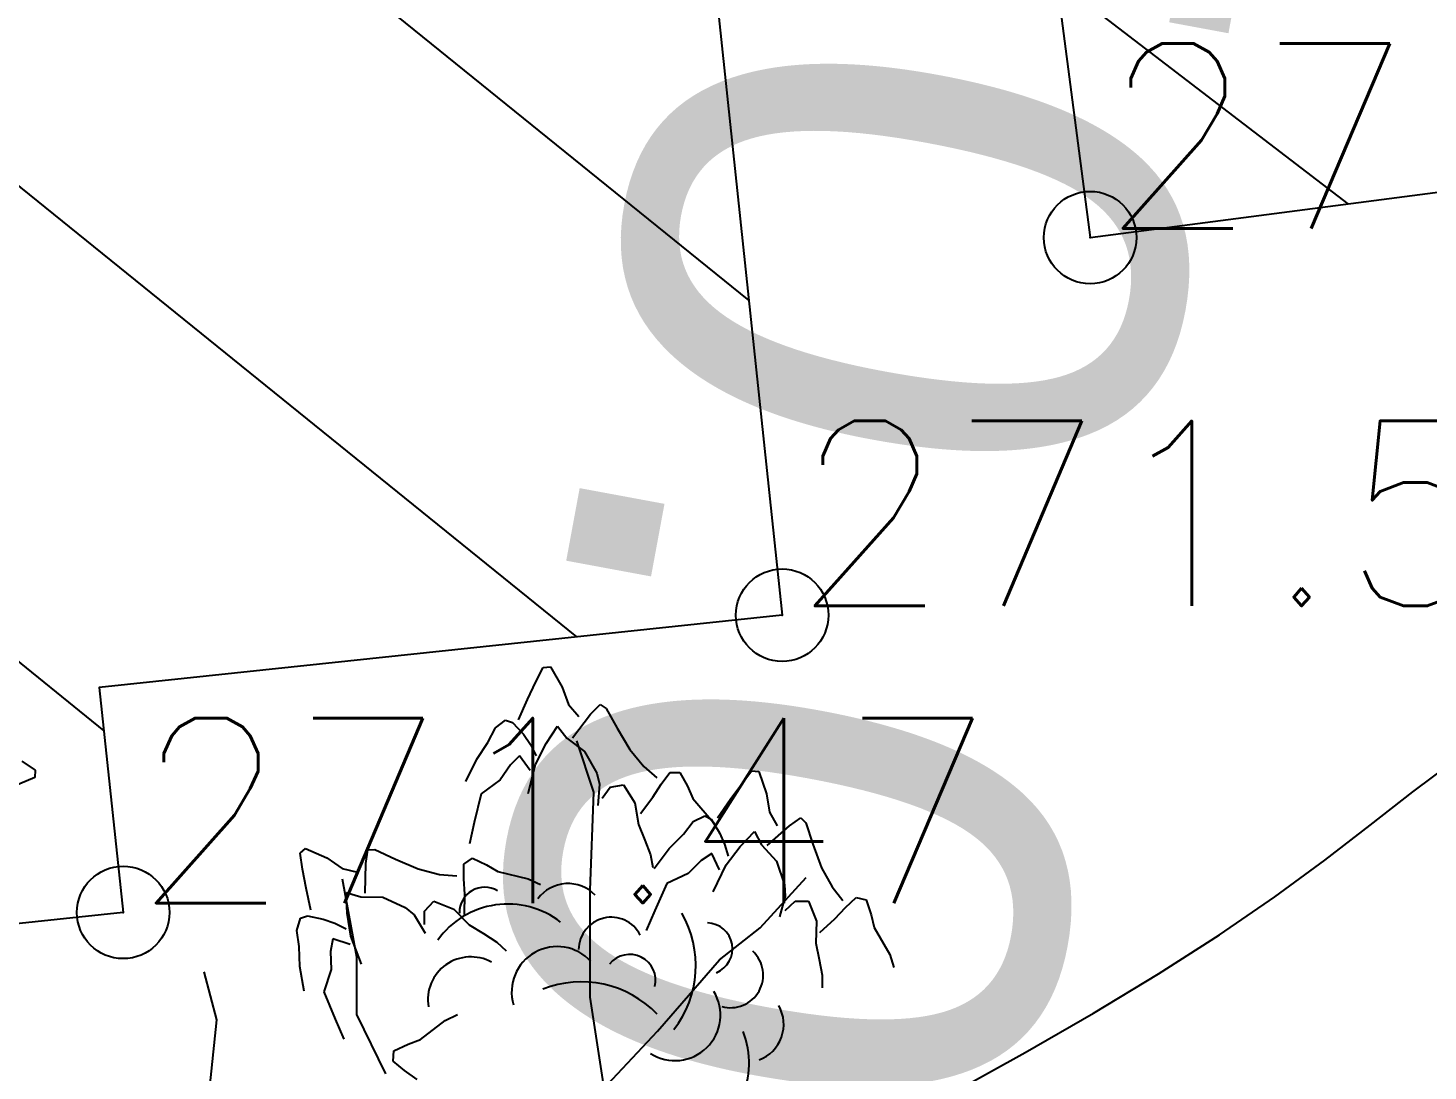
# Model space of a CAD drawing. Header units: millimetres. Extents: x 524954 to 526204, y 9523489 to 9524010.
# Drawn here: x 525508.67 to 525516.23, y 9523571.91 to 9523577.54 of the extents above; entities that cross this region are included whole.
import ezdxf
from ezdxf import colors
from ezdxf.entities.mleader import LeaderData, LeaderLine
from ezdxf.enums import TextEntityAlignment as Align
from ezdxf.math import Vec2, Vec3

# ---------------------------------------------------------------- set-up
doc = ezdxf.new("R2010")
doc.units = ezdxf.units.MM
doc.header["$PDMODE"] = 32
doc.header["$PDSIZE"] = 0.5
doc.linetypes.add('ACAD_ISO12W100', pattern=[21, 12, -3, 0, -3, 0, -3])
for name, color, linetype in [('Arbre', 34, 'ACAD_ISO12W100'), ('Bati', 6, 'Continuous'), ('Bati_H', 1, 'Continuous'), ('CN_01_00', 3, 'Continuous'), ('ETQ IMPAIR', 7, 'Continuous'), ('Route - Route de la corniche de Brazzaville - Textes - Tabulations', 1, 'Continuous'), ('TopoAlt', 3, 'Continuous'), ('TOPOJIS', 7, 'Continuous')]:
    doc.layers.add(name, color=color, linetype=linetype)
doc.styles.add('Affichages route', font='arial.ttf', dxfattribs={"height": 0.5})
doc.styles.add('Simplex 1.0', font='Simplex.shx', dxfattribs={"width": 0.99, "height": 1})
doc.styles.get("Standard").update_dxf_attribs({"font": 'arial.ttf'})

# ---------------------------------------------------------------- blocks, each defined once
blk = doc.blocks.new('TCPOINT M')
at = {"color": 0}
blk.add_point((0, 0), dxfattribs=at)
at = {"layer": 'TopoAlt', "style": 'Simplex 1.0', "width": 0.99}
blk.add_attdef('ALT', (0.15, 0.15), '', height=1, dxfattribs=at)
blk = doc.blocks.new('v088')
at = {"color": 3, "linetype": 'Continuous'}
for p, q in [((-0.0239, 12.3184), (0.0161, 12.3965)), ((0.0161, 12.3965), (0.0546, 12.3999)), ((0.0546, 12.3999), (0.1184, 12.2906)), ((-0.0686, 12.2238), (-0.0239, 12.3184)), ((0.1184, 12.2906), (0.1522, 12.1952)), ((-0.1179, 12.1126), (-0.0686, 12.2238)), ((0.1522, 12.1952), (0.2074, 12.1313)), ((0.2717, 12.1435), (0.3242, 12.1966)), ((0.3242, 12.1966), (0.3557, 12.1751)), ((-0.2428, 12.0693), (-0.1881, 12.111)), ((-0.1881, 12.111), (-0.1505, 12.0986)), ((0.1746, 12.0155), (0.2717, 12.1435)), ((0.3557, 12.1751), (0.415, 12.0689)), ((-0.2828, 11.9912), (-0.2428, 12.0693)), ((-0.1505, 12.0986), (-0.0915, 12.0354)), ((-0.0915, 12.0354), (-0.0536, 11.98)), ((0.0317, 11.9844), (0.0922, 12.0781)), ((0.0922, 12.0781), (0.1437, 12.0135)), ((0.415, 12.0689), (0.4841, 11.9528)), ((-0.344, 11.9013), (-0.2828, 11.9912)), ((-0.0536, 11.98), (-0.0225, 11.9193)), ((-0.0252, 11.8718), (0.0317, 11.9844)), ((0.1437, 12.0135), (0.2395, 11.9416)), ((-0.4033, 11.7804), (-0.344, 11.9013)), ((-0.1123, 11.9179), (-0.1618, 11.8694)), ((-0.0542, 11.8389), (-0.1123, 11.9179)), ((0.2395, 11.9416), (0.3048, 11.8248)), ((0.4841, 11.9528), (0.5601, 11.8616)), ((-0.1618, 11.8694), (-0.2169, 11.7884)), ((-0.066, 11.7153), (-0.0252, 11.8718)), ((0.3048, 11.8248), (0.32, 11.7651)), ((0.5601, 11.8616), (0.6304, 11.8005)), ((0.6527, 11.7656), (0.6994, 11.8293)), ((0.6994, 11.8293), (0.7544, 11.828)), ((0.7544, 11.828), (0.796, 11.7537)), ((1.0886, 11.7676), (1.1424, 11.8368)), ((1.1424, 11.8368), (1.1809, 11.833)), ((1.1809, 11.833), (1.2232, 11.7138)), ((-0.2169, 11.7884), (-0.3202, 11.714)), ((0.32, 11.7651), (0.3106, 11.6498)), ((0.3344, 11.6895), (0.378, 11.7487)), ((0.378, 11.7487), (0.4498, 11.7623)), ((0.4498, 11.7623), (0.5114, 11.6644)), ((0.6075, 11.6944), (0.6527, 11.7656)), ((0.796, 11.7537), (0.824, 11.6885)), ((1.027, 11.683), (1.0886, 11.7676)), ((-0.3202, 11.714), (-0.3572, 11.5582)), ((0.5114, 11.6644), (0.5299, 11.5465)), ((0.5418, 11.6075), (0.6075, 11.6944)), ((0.824, 11.6885), (0.9344, 11.5607)), ((0.9578, 11.583), (1.027, 11.683)), ((1.2232, 11.7138), (1.2386, 11.6137)), ((0.827, 11.5637), (0.8886, 11.5945)), ((0.8886, 11.5945), (0.9232, 11.5753)), ((1.2386, 11.6137), (1.2809, 11.5407)), ((1.3463, 11.5407), (1.4079, 11.583)), ((1.4079, 11.583), (1.4348, 11.556)), ((-0.3572, 11.5582), (-0.3824, 11.4437)), ((0.5299, 11.5465), (0.5653, 11.4632)), ((0.7732, 11.4945), (0.827, 11.5637)), ((0.9232, 11.5753), (0.9693, 11.5022)), ((0.9344, 11.5607), (0.97, 11.497)), ((1.0809, 11.4291), (1.1578, 11.5099)), ((1.1578, 11.5099), (1.1963, 11.4368)), ((1.2271, 11.433), (1.3463, 11.5407)), ((1.4348, 11.556), (1.4733, 11.4406)), ((0.5653, 11.4632), (0.5962, 11.3829)), ((0.6962, 11.4176), (0.7732, 11.4945)), ((0.9693, 11.5022), (0.9963, 11.4406)), ((0.9963, 11.4406), (1.0155, 11.3753)), ((1.004, 11.3291), (1.0809, 11.4291)), ((1.1963, 11.4368), (1.2771, 11.3483)), ((1.4733, 11.4406), (1.5194, 11.3137)), ((-1.2987, 11.3921), (-1.2695, 11.4174)), ((-1.2853, 11.3054), (-1.2987, 11.3921)), ((-1.2695, 11.4174), (-1.1537, 11.3664)), ((-1.1537, 11.3664), (-1.0704, 11.3089)), ((-0.9434, 11.3371), (-0.9319, 11.4109)), ((-0.9319, 11.4109), (-0.8938, 11.412)), ((-0.8938, 11.412), (-0.7835, 11.3608)), ((-0.7835, 11.3608), (-0.6595, 11.3072)), ((-0.4126, 11.3334), (-0.3673, 11.3647)), ((-0.3673, 11.3647), (-0.2901, 11.3288)), ((0.5962, 11.3829), (0.6091, 11.3149)), ((0.6155, 11.3099), (0.6962, 11.4176)), ((0.8693, 11.3522), (0.8001, 11.2829)), ((0.927, 11.3906), (0.8693, 11.3522)), ((0.9693, 11.3022), (0.927, 11.3906)), ((-1.266, 11.2026), (-1.2853, 11.3054)), ((-1.0704, 11.3089), (-0.9882, 11.2895)), ((-0.9469, 11.1764), (-0.9434, 11.3371)), ((-0.6595, 11.3072), (-0.5444, 11.2779)), ((-0.5444, 11.2779), (-0.4516, 11.2697)), ((-0.4131, 11.2545), (-0.4126, 11.3334)), ((-0.2901, 11.3288), (-0.2291, 11.2925)), ((-0.2291, 11.2925), (-0.0648, 11.2537)), ((0.8001, 11.2829), (0.6847, 11.2291)), ((0.9347, 11.1829), (1.004, 11.3291)), ((1.2771, 11.3483), (1.3194, 11.2214)), ((1.5194, 11.3137), (1.5771, 11.2099)), ((-1.2408, 11.0836), (-1.266, 11.2026)), ((-0.4079, 11.1703), (-0.4131, 11.2545)), ((-0.0648, 11.2537), (0.0014, 11.223)), ((0.6847, 11.2291), (0.6193, 11.0829)), ((1.3194, 11.2214), (1.3232, 11.1598)), ((1.5771, 11.2099), (1.6348, 11.1368)), ((-1.0503, 11.1789), (-0.9708, 11.1567)), ((-1.0444, 11.0675), (-1.0503, 11.1789)), ((-0.9708, 11.1567), (-0.851, 11.1547)), ((-0.851, 11.1547), (-0.7296, 11.0984)), ((-0.6257, 11.0796), (-0.5755, 11.1328)), ((-0.5755, 11.1328), (-0.4682, 11.0896)), ((-0.4102, 11.0614), (-0.4079, 11.1703)), ((1.3232, 11.1598), (1.2925, 11.0483)), ((1.3232, 11.0829), (1.3771, 11.1329)), ((1.3771, 11.1329), (1.4502, 11.1329)), ((1.4502, 11.1329), (1.4925, 11.0252)), ((1.6502, 11.0983), (1.7079, 11.1522)), ((1.7079, 11.1522), (1.7617, 11.1406)), ((1.7617, 11.1406), (1.7887, 11.0598)), ((-1.2967, 11.0411), (-1.2589, 11.0531)), ((-1.2589, 11.0531), (-1.1741, 11.0365)), ((-1.0245, 10.9429), (-1.0444, 11.0675)), ((-0.7296, 11.0984), (-0.6822, 11.0589)), ((-0.6822, 11.0589), (-0.6222, 10.96)), ((-0.6263, 11.0061), (-0.6257, 11.0796)), ((-0.4682, 11.0896), (-0.3841, 11.005)), ((0.6193, 11.0829), (0.5731, 10.9752)), ((1.5925, 11.0368), (1.6502, 11.0983)), ((1.7887, 11.0598), (1.8041, 10.9906)), ((-1.3166, 10.9752), (-1.2967, 11.0411)), ((-1.3032, 10.8885), (-1.3166, 10.9752)), ((-1.1741, 11.0365), (-1.1109, 11.0139)), ((-1.1109, 11.0139), (-1.0501, 10.983)), ((-0.3841, 11.005), (-0.3065, 10.9583)), ((1.4925, 11.0252), (1.4886, 10.906)), ((1.5117, 10.9637), (1.5925, 11.0368)), ((1.8041, 10.9906), (1.8887, 10.8444)), ((-1.122, 10.9292), (-1.1336, 10.8608)), ((-1.0286, 10.8992), (-1.122, 10.9292)), ((-0.9657, 10.7922), (-1.0245, 10.9429)), ((-0.3065, 10.9583), (-0.2344, 10.9114)), ((-0.2344, 10.9114), (-0.1841, 10.8638)), ((1.4886, 10.906), (1.5079, 10.8175)), ((-1.3, 10.7798), (-1.3032, 10.8885)), ((-1.1336, 10.8608), (-1.1308, 10.7629)), ((1.8887, 10.8444), (1.9118, 10.7752)), ((-1.2771, 10.6471), (-1.3, 10.7798)), ((-1.1308, 10.7629), (-1.1708, 10.642)), ((1.5079, 10.8175), (1.5233, 10.7329)), ((1.5233, 10.7329), (1.5233, 10.6636)), ((-1.1708, 10.642), (-1.1094, 10.4942)), ((-0.514, 10.4875), (-0.4484, 10.5194)), ((-1.1094, 10.4942), (-1.0628, 10.3867)), ((-0.648, 10.3846), (-0.514, 10.4875)), ((-0.7146, 10.3603), (-0.648, 10.3846)), ((-0.7957, 10.2682), (-0.7912, 10.3231)), ((-0.7912, 10.3231), (-0.7146, 10.3603)), ((-0.7348, 10.218), (-0.7957, 10.2682)), ((-0.6662, 10.1688), (-0.7348, 10.218)), ((2.8931, 8.5838), (2.9656, 8.5345)), ((2.9641, 8.4958), (2.8478, 8.4461)), ((2.9656, 8.5345), (2.9641, 8.4958))]:
    blk.add_line(p, q, dxfattribs=at)
at = {"linetype": 'Continuous'}
for p, q in [((0.2897, 11.7219), (0.1969, 11.9998)), ((0.2697, 11.1929), (0.2897, 11.7219)), ((-0.9914, 10.8307), (-1.0686, 11.252)), ((1.1882, 10.9882), (1.4374, 11.2608)), ((0.2693, 10.6145), (0.2697, 11.1929)), ((0.9679, 10.8157), (1.1882, 10.9882)), ((-0.9911, 10.5198), (-0.9914, 10.8307)), ((-1.7492, 10.4915), (-1.8168, 10.7513)), ((0.6339, 10.4293), (0.9679, 10.8157)), ((0.3448, 10.1217), (0.2693, 10.6145)), ((-0.8352, 10.1996), (-0.9911, 10.5198)), ((-1.8059, 9.9306), (-1.7492, 10.4915)), ((0.3358, 10.1122), (0.6339, 10.4293))]:
    blk.add_line(p, q, dxfattribs=at)
at = {"color": 3, "linetype": 'Continuous'}
for centre, major_axis, start_param, end_param in [((-0.3005, 11.0717), (0.0964, 0.0964), 0.254619, 2.377018), ((0.1501, 11.0237), (0.1445, 0.1445), 6.263619, 7.998733), ((-0.1756, 10.6509), (0.3298, 0.3298), 0.12682, 1.733702), ((0.3829, 10.8698), (-0.1246, 0.1246), 4.396235, 7.060094), ((0.2754, 10.7857), (0.3995, 0.3995), 4.836335, 6.022049), ((0.8987, 10.8757), (0.099, 0.099), 4.31771, 7.031286), ((0.0911, 10.6412), (0.1741, 0.1741), 6.236163, 8.918901), ((-0.3757, 10.5998), (0.1641, 0.1641), 0.282297, 2.520721), ((0.4834, 10.7051), (-0.099, 0.099), 3.680741, 6.394318), ((1.0287, 10.7332), (-0.1246, 0.1246), 2.081137, 4.744996), ((0.2226, 10.1318), (-0.3995, 0.3995), 4.689978, 5.875693), ((0.7276, 10.5169), (-0.1741, 0.1741), 1.793126, 4.475865), ((1.1114, 10.4666), (-0.1445, 0.1445), 2.713295, 4.448408), ((0.6623, 10.2582), (-0.3298, 0.3298), 2.69514, 4.302022)]:
    blk.add_ellipse(centre, major_axis=major_axis, ratio=1, start_param=start_param, end_param=end_param, dxfattribs=at)

msp = doc.modelspace()

# ---------------------------------------------------------------- hatches: boundary and pattern name
at = {"layer": 'Bati_H'}
h = msp.add_hatch(dxfattribs=at)
h.set_pattern_fill('_U', color=256, scale=2, angle=142.44123, style=0, pattern_type=0)
h.set_pattern_definition([(142.441232171, (0, 0), (-1.2191496898, -1.58545704258), [])])
h.paths.add_polyline_path([(525521.2202, 9523582.7037), (525520.5993, 9523587.458), (525516.8602, 9523587.0394), (525517.3392, 9523583.3717), (525513.5627, 9523582.8785), (525514.4069, 9523576.4108), (525521.8659, 9523577.385), (525521.1721, 9523582.6974)])
h = msp.add_hatch(dxfattribs=at)
h.set_pattern_fill('_U', color=256, scale=2, angle=-38.94652, style=0, pattern_type=0)
h.set_pattern_definition([(321.053478824, (0, 0), (1.25718948663, 1.5554660378), [])])
h.paths.add_polyline_path([(525512.3454, 9523578.1121), (525512.7423, 9523574.3699), (525509.0512, 9523573.9785), (525509.1805, 9523572.7632), (525505.0839, 9523572.3288), (525504.1421, 9523581.5459), (525508.2878, 9523581.9856), (525508.1665, 9523583.1292), (525511.8224, 9523583.5169), (525512.3802, 9523578.1158)])

# ---------------------------------------------------------------- linework, layer by layer
at = {"layer": 'Bati', "flags": 128}
for points in [[(525521.2202, 9523582.7037), (525520.5993, 9523587.458), (525516.8602, 9523587.0394), (525517.3392, 9523583.3717), (525513.5627, 9523582.8785), (525514.4069, 9523576.4108), (525521.8659, 9523577.385), (525521.1721, 9523582.6974)], [(525512.3454, 9523578.1121), (525512.7423, 9523574.3699), (525509.0512, 9523573.9785), (525509.1805, 9523572.7632), (525505.0839, 9523572.3288), (525504.1421, 9523581.5459), (525508.2878, 9523581.9856), (525508.1665, 9523583.1292), (525511.8224, 9523583.5169), (525512.3802, 9523578.1158)]]:
    msp.add_lwpolyline(points, close=True, dxfattribs=at)
at = {"layer": 'CN_01_00', "elevation": 271, "flags": 128}
msp.add_lwpolyline([(525513.6749, 9523571.7943), (525514.0557, 9523572.0051), (525514.4248, 9523572.2184), (525514.7768, 9523572.4316), (525515.1058, 9523572.6423), (525515.4062, 9523572.8479), (525515.6751, 9523573.0461), (525515.9199, 9523573.2356), (525516.1508, 9523573.4154), (525516.3781, 9523573.5844)], dxfattribs=at)

# ---------------------------------------------------------------- block references
at = {"layer": 'Arbre'}
for p in [(525505.739, 9523564.997), (525511.435, 9523561.691)]:
    msp.add_blockref('v088', p, dxfattribs=at)
at = {"layer": 'TOPOJIS'}
ref = msp.add_blockref('TCPOINT M', (525514.4069, 9523576.4108, 271.51), dxfattribs=at)
ref.add_attrib('ALT', '271.51', (525514.4569, 9523576.4608, 271.51), dxfattribs={"layer": 'TopoAlt', "height": 1, "style": 'Simplex 1.0', "width": 0.99})
ref = msp.add_blockref('TCPOINT M', (525512.7423, 9523574.3699, 271.5), dxfattribs=at)
ref.add_attrib('ALT', '271.50', (525512.7923, 9523574.4199, 271.5), dxfattribs={"layer": 'TopoAlt', "height": 1, "style": 'Simplex 1.0', "width": 0.99})
ref = msp.add_blockref('TCPOINT M', (525509.1805, 9523572.7632, 271.47), dxfattribs=at)
ref.add_attrib('ALT', '271.47', (525509.2305, 9523572.8132, 271.47), dxfattribs={"layer": 'TopoAlt', "height": 1, "style": 'Simplex 1.0', "width": 0.99})

# ---------------------------------------------------------------- texts
at = {"layer": 'Route - Route de la corniche de Brazzaville - Textes - Tabulations', "style": 'Affichages route'}
msp.add_text('350.0', height=3, rotation=259.49755, dxfattribs=at).set_placement((525514.4668, 9523582.034), align=Align.MIDDLE_LEFT)

# ---------------------------------------------------------------- next in the draw order: leaders
at = {"layer": 'ETQ IMPAIR'}
ml = msp.add_multileader_mtext('Standard', dxfattribs=at)
ml.set_content('Bretelle de sortie', color=256)
ml.set_leader_properties()
ml.build(insert=Vec2(0, 0))
ml.multileader.update_dxf_attribs({"has_text_frame": 1, "dogleg_length": 2.5, "arrow_head_size": 3.5})
ctx = ml.context
ctx.base_point, ctx.char_height, ctx.arrow_head_size, ctx.landing_gap_size, ctx.plane_origin, ctx.plane_x_axis, ctx.plane_y_axis = Vec3(525474.1516, 9523564.5654), 3.5, 3.5, 0.8, Vec3(525502.4293, 9523493.0548), Vec3(0.864942, -0.501872), Vec3(0.501872, 0.864942)
ctx.text_align_type = 1
notes = []
notes.append((ctx, [(1, (1, 1, 0), (525471.9893, 9523565.82), (0.864942, -0.501872), 2.5, [(0, [(525489.2386, 9523620.9475)], 0, [])])]))
ctx.mtext.insert, ctx.mtext.text_direction, ctx.mtext.rotation, ctx.mtext.alignment, ctx.mtext.flow_direction = Vec3(525491.3611, 9523556.6362), Vec3(0.864942, -0.501872), 5.757423, 2, 5
ctx.mtext.has_bg_fill, ctx.mtext.bg_color, ctx.mtext.bg_scale_factor, ctx.mtext.bg_transparency, ctx.mtext.use_window_bg_color = 1, -1027028792, 1.5, 0, 1
for ctx, leaders in notes:
    for number, flags, end, landing, length, lines in leaders:
        leader = LeaderData()
        leader.index, (leader.has_last_leader_line, leader.has_dogleg_vector, leader.attachment_direction) = number, flags
        leader.last_leader_point, leader.dogleg_vector, leader.dogleg_length = Vec3(end), Vec3(landing), length
        for number, points, colour, breaks in lines:
            line = LeaderLine()
            line.index, line.vertices, line.color, line.breaks = number, Vec3.list(points), colors.encode_raw_color(colour), breaks
            leader.lines.append(line)
        ctx.leaders.append(leader)

doc.saveas('drawing.dxf')
